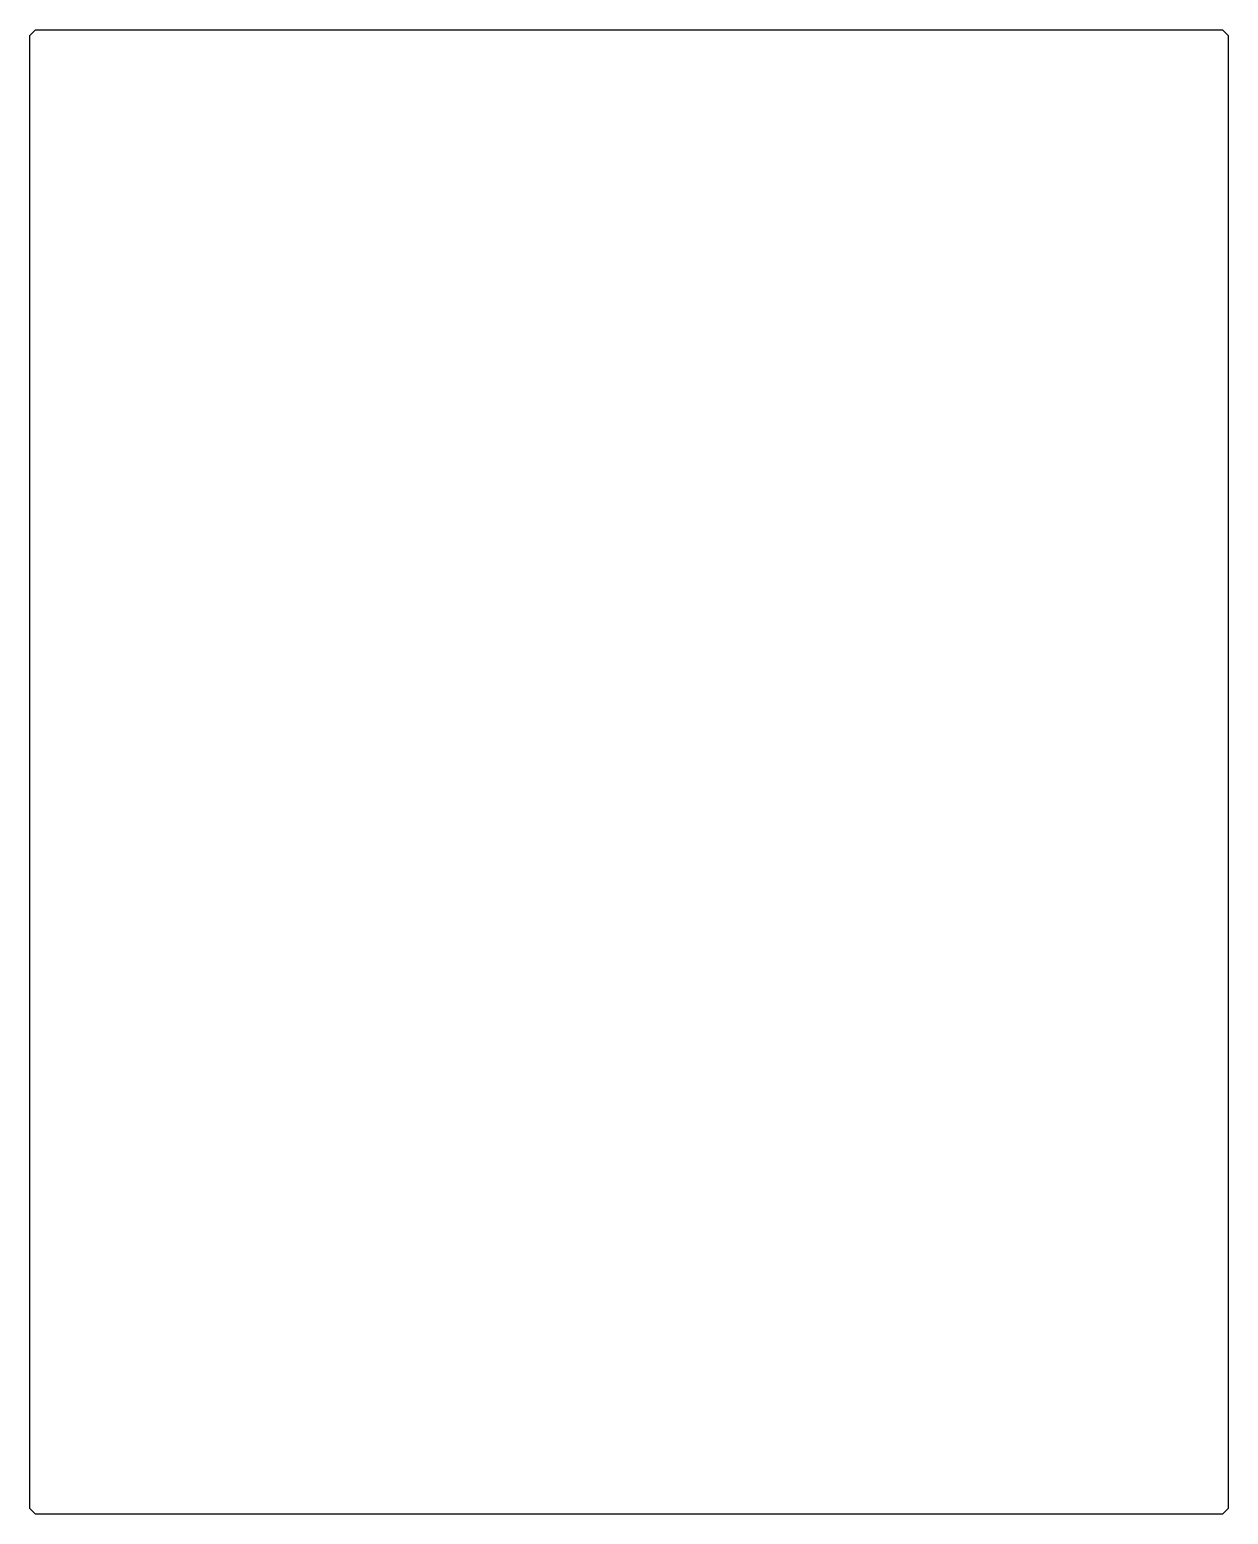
# Model space of a CAD drawing. Extents: x -732 to -334, y -14 to 479.
import ezdxf

# ---------------------------------------------------------------- set-up
doc = ezdxf.new("R2010")
doc.units = 0
doc.layers.add('000__杂项', color=18, linetype='CONTINUOUS')

msp = doc.modelspace()

# ---------------------------------------------------------------- linework, layer by layer
at = {"layer": '000__杂项'}
msp.add_lwpolyline([(-334.49, 477.12), (-334.49, -12.12), (-336.37, -14), (-730.61, -14), (-732.49, -12.12), (-732.49, 477.12), (-730.61, 479), (-336.37, 479)], close=True, dxfattribs=at)

doc.saveas('drawing.dxf')
